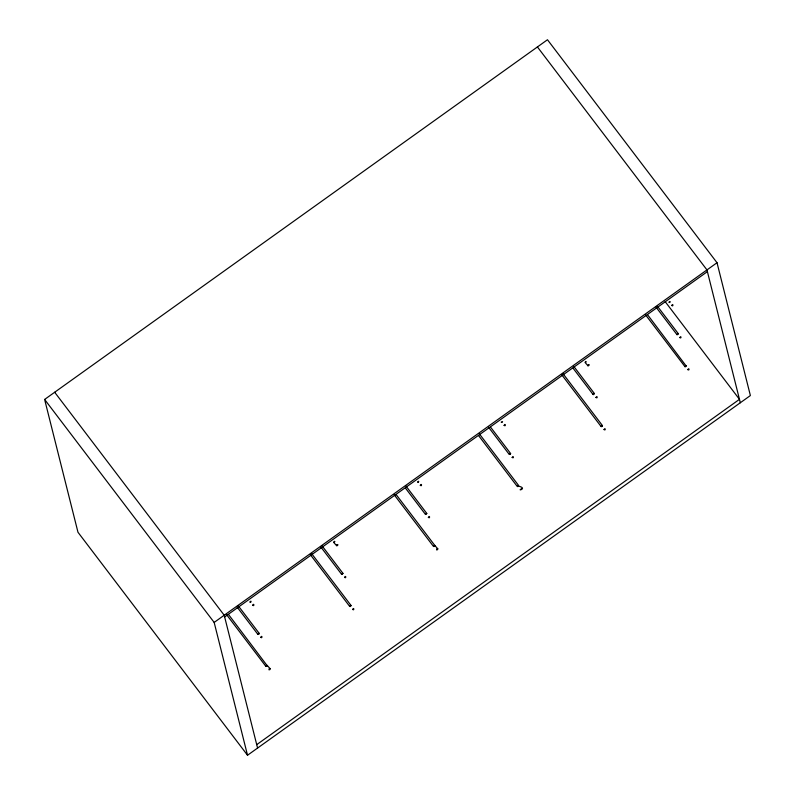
<?xml version="1.0" encoding="UTF-8"?>
<svg xmlns="http://www.w3.org/2000/svg" width="795" height="795" viewBox="0 0 795 795"><rect width="100%" height="100%" fill="white"/><g stroke="black" fill="none" stroke-linecap="round" stroke-linejoin="round"><path stroke-width="1.19" d="M343.033 573.593C342.893 572.311 340.568 574.994 342.397 574.388M502.589 421.668L501.218 422.195L502.052 422.354M267.239 665.783L228.483 614.446M334.934 541.683L334.327 541.296L333.612 542.309L336.613 545.688L337.527 545.628L337.915 544.684L336.911 544.615L336.593 545.658M686.244 366.117L647.528 314.691M418.647 481.909C419.313 479.971 415.914 483.191 418.428 482.158M586.233 362.053L585.845 361.407L585.031 362.431L588.071 365.869L589.333 364.835L588.34 364.766L588.012 365.809M518.539 486.142C528.317 488.478 516.174 491.489 521.58 488.816M594.292 394.121C595.246 392.69 592.106 394.032 593.448 394.668M259.021 633.963L259.17 633.327L238.311 605.889M350.853 606.128C351.966 604.438 348.488 606.188 350.217 606.565M678.036 334.258L678.224 333.582L657.356 306.145M602.242 426.319C603.425 424.202 599.589 427.163 602.024 426.508M250.813 602.063C252.134 599.798 248.179 602.769 250.634 602.203M669.817 302.348C671.397 300.252 667.273 302.756 669.629 302.488M510.201 454.352L510.629 453.528L490.485 427.024M434.448 546.374L434.845 545.499L396.109 494.54M258.733 634.241L257.838 634.201L259.17 633.327M44.619 399.448L547.477 39.75L717.02 262.728L750.381 395.552L247.523 755.25L77.98 532.272L44.619 399.448L214.163 622.425L247.523 755.25M214.163 622.425L717.02 262.728M224.647 616.94L707.391 271.622M256.725 744.647L739.469 399.338L665.196 301.663M677.688 334.556L677.002 334.685L656.064 307.178M266.742 666.349L265.898 666.23L267.13 665.326L270.171 668.704L269.912 669.638L268.978 669.837L269.088 668.814L270.151 668.674M510.012 454.482L509.376 454.015L510.619 453.498M685.638 366.684L684.992 366.694L645.48 314.741M334.248 542.359L333.691 542.399M434.12 546.572L433.623 546.036L434.776 545.44L437.767 548.769L437.618 549.663L436.634 549.951L436.664 548.957L437.767 548.769M517.923 486.629L517.495 486.003L518.678 485.576L479.166 433.613M678.224 333.582L676.982 334.665M594.342 393.465L573.553 366.088M602.421 425.554L562.979 373.66M426.776 513.401L425.504 514.474L426.806 513.451L405.927 485.993M342.943 573.334L322.124 545.936M350.993 605.402L311.551 553.519M686.304 365.7L684.992 366.694M537.42 46.945L706.964 269.922L740.324 402.747M572.996 368.105L593.13 394.578M561.677 374.693L601.179 426.647M488.448 427.074L509.297 454.502M478.61 435.62L517.356 486.57M405.38 488.011L425.504 514.474M394.052 494.589L433.563 546.553M320.832 546.98L341.701 574.427M310.249 554.542L349.75 606.496M237.019 606.933L257.868 634.35M226.436 614.485L265.928 666.429M54.676 392.253L224.22 615.241L257.58 748.055M252.681 605.243C254.489 606.913 254.122 602.59 252.701 605.144M260.74 637.312C262.439 639.091 262.35 634.46 260.74 637.312M344.543 577.359C346.232 579.108 346.193 574.616 344.553 577.309M352.602 609.427C354.312 611.176 354.192 606.704 352.612 609.387M420.297 485.338C422.006 487.077 421.897 482.615 420.307 485.288M428.356 517.406C430.135 519.135 429.857 514.613 428.366 517.366M504.109 425.395C505.918 427.104 505.64 422.523 504.109 425.395M512.169 457.463C514.027 459.122 513.54 454.72 512.169 457.463M595.972 397.51C597.919 399.1 597.254 394.787 595.982 397.46M604.031 429.578C605.86 431.268 605.432 426.845 604.031 429.529M671.725 305.489C673.504 307.198 673.206 302.786 671.745 305.389M679.785 337.557C681.613 339.246 681.196 334.874 679.785 337.557M687.834 369.635C689.802 371.235 689.066 366.883 687.834 369.635"/></g></svg>
